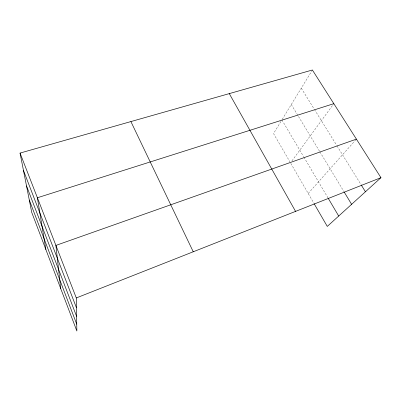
<?xml version="1.0" encoding="UTF-8"?>
<svg xmlns="http://www.w3.org/2000/svg" width="401" height="401" viewBox="0 0 401 401"><rect width="100%" height="100%" fill="white"/><g stroke="black" fill="none" stroke-linecap="round" stroke-linejoin="round"><path stroke-width="0.3" stroke-dasharray="2 1.5" d="M280.926 121.468L273.537 133.553L289.883 161.798M282.214 119.358L312.389 70M291.928 160.916L333.832 103.674M308.209 193.457L355.998 139.588M301.266 88.19L314.133 108.957M314.464 109.488L336.67 145.332M336.995 145.854L360.855 184.365M291.281 104.526L319.542 151.267M319.863 151.799L343.913 191.578M281.888 119.889L303.592 156.626M303.908 157.162L327.968 197.878M290.81 163.402L313.838 203.182"/><path stroke-width="0.6" d="M20.05 153.072L76.3 297.943L76.857 331L31.724 212.37L20.05 153.072L312.389 70L380.95 177.673L327.281 226.41L314.148 203.718M76.3 297.943L380.95 177.673M356.404 139.127L55.904 245.412L60.706 288.545M333.832 103.674L37.398 197.758L45.844 249.482M361.181 184.891L365.436 191.758M344.233 192.109L351.612 204.315M328.284 198.415L338.7 216.039M229.282 93.613L295.572 211.382M130.896 121.573L193.247 251.778M23.489 170.525L76.466 307.813M26.506 185.863L76.611 316.389M29.293 200.009L76.741 324.219"/></g></svg>
